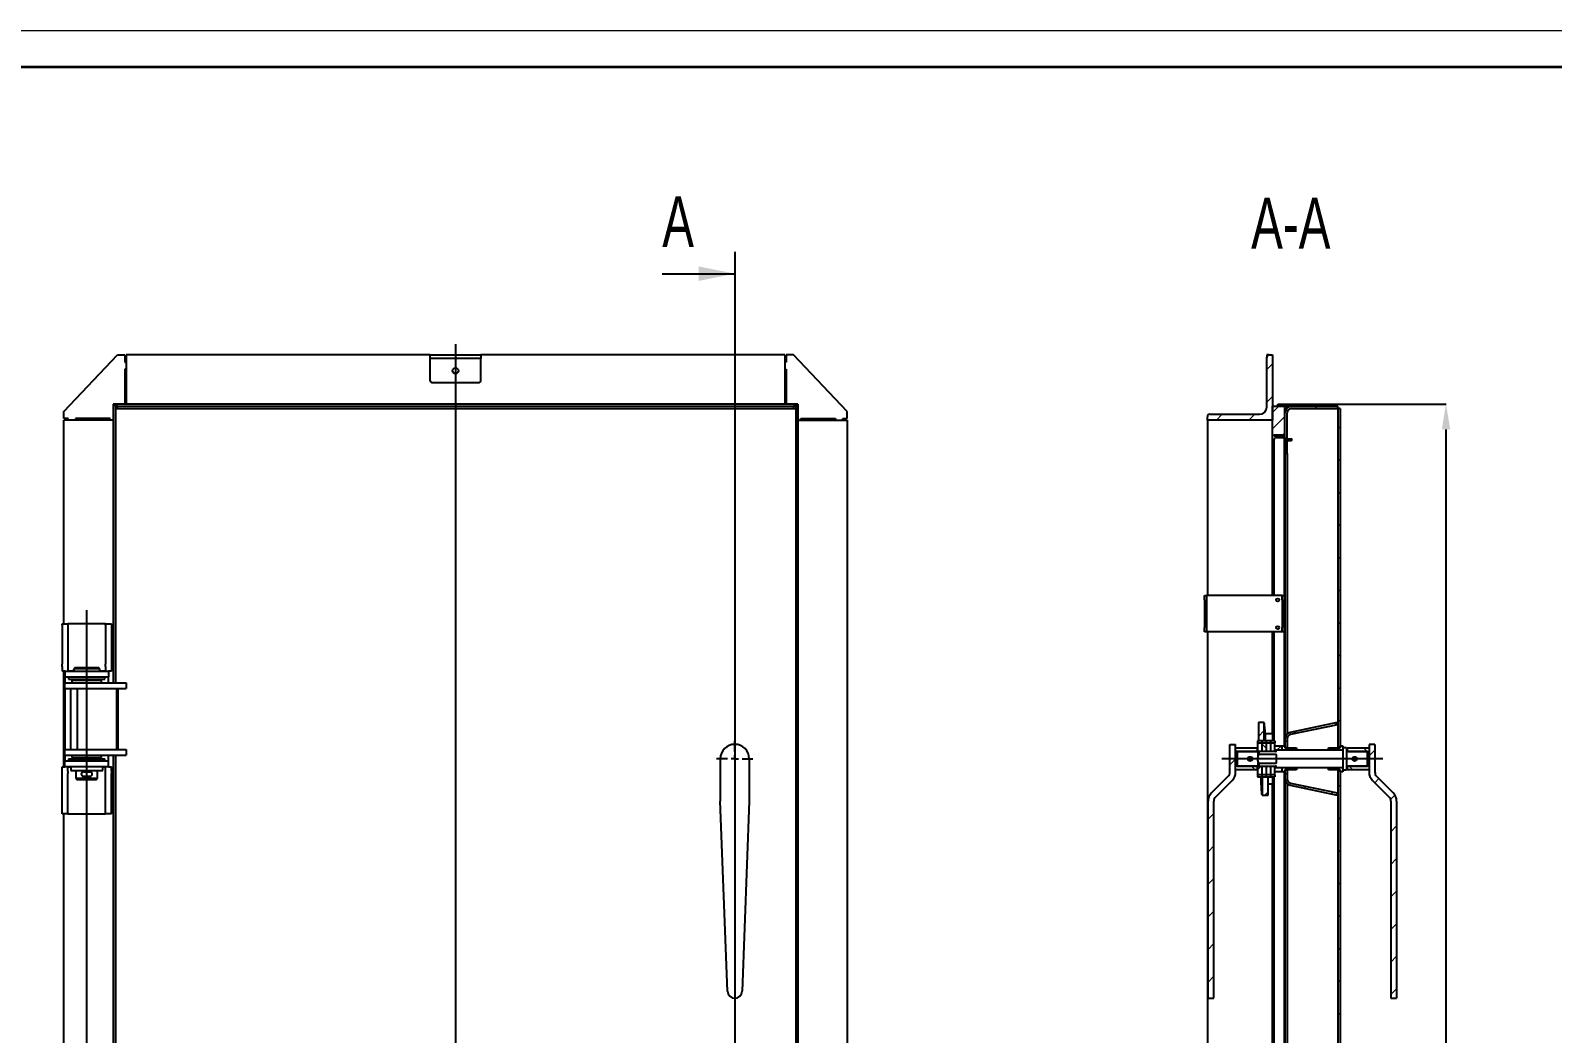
# Model space of a CAD drawing. Header units: millimetres. Extents: x 0 to 594, y 0 to 420.
# Drawn here: x 107.7 to 317.6, y 281.7 to 420 of the extents above; entities that cross this region are included whole.
import ezdxf

# ---------------------------------------------------------------- set-up
doc = ezdxf.new("R2010")
doc.units = ezdxf.units.MM
doc.header["$PDSIZE"] = -1
doc.layers.add('FORMAT', color=7, linetype='Continuous')
doc.layers.add('HIDDEN', color=30, linetype='Continuous')
doc.styles.add('GOST-2.304_Type-B', font='')
doc.styles.add('SLDTEXTSTYLE1', font='TXT', dxfattribs={"width": 0.7})
doc.styles.get('GOST-2.304_Type-B').set_extended_font_data('GOST Common')
doc.dimstyles.new('SLDDIMSTYLE0', dxfattribs={"dimtxt": 3.5, "dimasz": 3.5, "dimexe": 0, "dimexo": 0.0625, "dimgap": 0.875, "dimtad": 2, "dimdec": 1, "dimlfac": 10, "dimrnd": 1e-09, "dimzin": 12, "dimdsep": 46, "dimtxsty": 'SLDTEXTSTYLE1', "dimsah": 1, "dimcen": 0.09, "dimadec": 0, "dimazin": 3, "dimtfac": 1, "dimtdec": 1, "dimtofl": 0, "dimtmove": 0, "dimatfit": 3, "dimfxl": 1, "dimfrac": 2, "dimtolj": 1, "dimtzin": 12, "dimarcsym": 0})

# ---------------------------------------------------------------- blocks, each defined once
blk = doc.blocks.new('SW_CENTERMARKSYMBOL_0')
at = {"layer": 'FORMAT', "color": 0}
for p, q in [((0, 1), (0, 2.5)), ((-1, 0), (-2.5, 0)), ((0, 0), (-0.5, 0)), ((0, 0), (0, 0.5)), ((0, 0), (0, -0.5)), ((0, 0), (0.5, 0)), ((1, 0), (2.5, 0)), ((0, -1), (0, -35.2))]:
    blk.add_line(p, q, dxfattribs=at)
blk = doc.blocks.new('SW_HATCH_0')
at = {"color": 0, "linetype": 'Continuous', "lineweight": 18}
for p, q in [((0, 0), (0.8, 0.8)), ((0, -4.49), (0.8, -3.69)), ((-6.96, -6.96), (-6.16, -6.16)), ((-2.47, -6.96), (-1.67, -6.16)), ((0.8, -5.94), (1.67, -5.06)), ((2.84, -5.74), (2.62, -5.51)), ((6.96, -5.36), (6.66, -5.06)), ((0.8, -8.18), (2.5, -6.48)), ((9.8, -8.16), (10.1, -7.86)), ((1.78, -9.16), (1.68, -9.06)), ((2.16, -9.06), (2.5, -8.73)), ((2.5, -9.88), (2.4, -9.78)), ((2.8, -10.18), (2.5, -9.88)), ((9.8, -12.65), (10.1, -12.35)), ((2.5, -14.37), (2.4, -14.27)), ((2.5, -18.86), (2.4, -18.76)), ((9.8, -17.14), (10.1, -16.84)), ((9.8, -21.63), (10.1, -21.33)), ((2.5, -23.35), (2.4, -23.25)), ((9.8, -26.12), (10.1, -25.82)), ((2.5, -27.84), (2.4, -27.74)), ((9.8, -30.61), (10.1, -30.31)), ((2.5, -32.33), (2.4, -32.23)), ((9.8, -35.1), (10.1, -34.8)), ((2.5, -36.82), (2.4, -36.72)), ((9.8, -39.59), (10.1, -39.29)), ((2.5, -41.31), (2.4, -41.21)), ((9.8, -44.08), (10.1, -43.78)), ((2.5, -45.8), (2.4, -45.7)), ((-1.17, -50.56), (-0.37, -49.76)), ((2.5, -50.29), (2.4, -50.19)), ((3.65, -50.23), (4.04, -49.84)), ((9.32, -49.05), (9.7, -48.67)), ((9.8, -48.57), (10.1, -48.27)), ((-0.1, -52.18), (-0.7, -51.58)), ((1.44, -52.44), (2.02, -51.86)), ((2.5, -51.38), (2.8, -51.08)), ((9.16, -52.46), (8.86, -52.16)), ((13.85, -52.66), (13.35, -52.16)), ((14.1, -53.25), (14.9, -52.45)), ((-5.1, -54.49), (-4.3, -53.69)), ((-4.11, -52.66), (-4.3, -52.47)), ((-1.61, -55.16), (-2.11, -54.66)), ((-1.3, -55.18), (-0.79, -54.67)), ((2.5, -55.87), (2.8, -55.57)), ((2.88, -55.16), (2.58, -54.86)), ((11.86, -55.16), (11.36, -54.66)), ((14.89, -56.95), (15.46, -56.39)), ((-0.29, -58.66), (0.17, -58.2)), ((5.15, -57.71), (5.4, -57.46)), ((8.86, -58.49), (9.12, -58.24)), ((9.8, -57.55), (10.1, -57.25)), ((17.07, -59.27), (17.67, -58.66)), ((2.5, -59.27), (2.4, -59.17)), ((-8.1, -61.98), (-7.3, -61.18)), ((9.8, -62.04), (10.1, -61.74)), ((17.1, -63.72), (17.9, -62.92)), ((2.5, -63.76), (2.4, -63.66)), ((-8.1, -66.47), (-7.3, -65.67)), ((9.8, -66.53), (10.1, -66.23)), ((2.5, -68.25), (2.4, -68.15)), ((17.1, -68.21), (17.9, -67.41)), ((-8.1, -70.96), (-7.3, -70.16)), ((9.8, -71.02), (10.1, -70.72)), ((2.5, -72.74), (2.4, -72.64)), ((17.1, -72.7), (17.9, -71.9)), ((-8.1, -75.45), (-7.3, -74.65)), ((9.8, -75.51), (10.1, -75.21)), ((2.5, -77.23), (2.4, -77.13)), ((17.1, -77.19), (17.9, -76.39)), ((-8.1, -79.94), (-7.3, -79.14)), ((9.8, -80), (10.1, -79.7)), ((2.5, -81.72), (2.4, -81.62)), ((17.1, -81.68), (17.9, -80.88)), ((-8.1, -84.43), (-7.3, -83.63)), ((9.8, -84.49), (10.1, -84.19)), ((17.1, -86.17), (17.9, -85.37)), ((2.5, -86.21), (2.4, -86.11)), ((9.8, -88.98), (10.1, -88.68)), ((2.5, -90.7), (2.4, -90.6)), ((9.8, -93.47), (10.1, -93.17)), ((2.5, -95.19), (2.4, -95.09)), ((9.8, -97.96), (10.1, -97.66)), ((2.5, -99.68), (2.4, -99.58)), ((9.8, -102.45), (10.1, -102.15)), ((2.5, -104.17), (2.4, -104.07)), ((4.39, -103.38), (4.77, -102.99)), ((2.5, -105.26), (2.8, -104.96)), ((9.8, -106.94), (10.1, -106.64)), ((2.5, -108.66), (2.4, -108.56)), ((2.5, -109.75), (2.8, -109.45)), ((5.63, -111.11), (5.88, -110.86)), ((9.8, -111.43), (10.1, -111.13)), ((2.5, -113.15), (2.4, -113.05)), ((9.34, -111.89), (9.6, -111.64)), ((9.8, -115.92), (10.1, -115.62)), ((2.5, -117.64), (2.4, -117.54)), ((9.8, -120.41), (10.1, -120.11)), ((2.5, -122.13), (2.4, -122.03)), ((9.8, -124.9), (10.1, -124.6)), ((2.5, -126.62), (2.4, -126.52)), ((9.8, -129.39), (10.1, -129.09)), ((2.5, -131.11), (2.4, -131.01)), ((9.8, -133.88), (10.1, -133.58)), ((2.5, -135.6), (2.4, -135.5)), ((9.8, -138.37), (10.1, -138.07)), ((2.5, -140.09), (2.4, -139.99)), ((9.8, -142.86), (10.1, -142.56)), ((2.5, -144.58), (2.4, -144.48)), ((2.5, -149.07), (2.4, -148.97)), ((9.8, -147.35), (10.1, -147.05)), ((9.8, -151.84), (10.1, -151.54)), ((2.5, -153.56), (2.4, -153.46)), ((5.12, -156.52), (5.51, -156.14)), ((9.8, -156.33), (10.1, -156.03)), ((-1.3, -158.45), (-0.91, -158.06)), ((-0.58, -157.74), (-0.37, -157.52)), ((3.51, -159.06), (3.21, -158.76)), ((12.69, -159.26), (12.19, -158.76)), ((-5.12, -162.27), (-4.3, -161.45)), ((-2.77, -161.76), (-3.27, -161.26)), ((-0.1, -161.74), (0.37, -161.27)), ((10.5, -161.56), (10.4, -161.46)), ((14.1, -161.01), (14.9, -160.21)), ((-0.82, -162.46), (-0.7, -162.34)), ((2.63, -163.5), (2.85, -163.28)), ((15.47, -164.13), (16.04, -163.57)), ((6.11, -164.52), (6.36, -164.26)), ((9.8, -165.31), (10.1, -165.01)), ((2.5, -167.03), (2.4, -166.93)), ((17.1, -167), (17.9, -166.2)), ((-8.1, -169.74), (-7.3, -168.94)), ((9.8, -169.81), (10.1, -169.51)), ((2.5, -171.52), (2.4, -171.42)), ((17.1, -171.49), (17.9, -170.69)), ((-8.1, -174.23), (-7.3, -173.43)), ((9.8, -174.3), (10.1, -174)), ((2.5, -176.01), (2.4, -175.91)), ((17.1, -175.98), (17.9, -175.18)), ((-8.1, -178.72), (-7.3, -177.92)), ((9.8, -178.79), (10.1, -178.49)), ((17.1, -180.47), (17.9, -179.67)), ((-8.1, -183.21), (-7.3, -182.41)), ((9.8, -183.28), (10.1, -182.98)), ((17.1, -184.96), (17.9, -184.16)), ((2.5, -185), (2.4, -184.9)), ((-8.1, -187.71), (-7.3, -186.91)), ((9.8, -187.77), (10.1, -187.47)), ((17.1, -189.45), (17.9, -188.65)), ((2.5, -189.49), (2.4, -189.39)), ((-8.1, -192.2), (-7.3, -191.4)), ((9.8, -192.26), (10.1, -191.96)), ((2.5, -193.98), (2.4, -193.88)), ((17.77, -193.26), (17.9, -193.14)), ((9.8, -196.75), (10.1, -196.45)), ((2.5, -198.47), (2.4, -198.37)), ((9.8, -201.24), (10.1, -200.94)), ((2.5, -202.96), (2.4, -202.86)), ((2.8, -203.26), (2.5, -202.96)), ((9.8, -205.73), (10.1, -205.43)), ((-5.71, -207.76), (-4.91, -206.96)), ((-1.22, -207.76), (-0.42, -206.96)), ((3.92, -208.86), (3.62, -208.56)), ((8.41, -208.86), (8.11, -208.56)), ((0, -211.04), (0.8, -210.24)), ((0, -215.53), (0.8, -214.73))]:
    blk.add_line(p, q, dxfattribs=at)
blk = doc.blocks.new('_D_5')
at = {"layer": 'Defpoints', "color": 0, "transparency": 16777216}
for p in [(280.47, 368.49), (302.88, 368.49), (281.68, 164.09)]:
    blk.add_point(p, dxfattribs=at)
at = {"layer": 'FORMAT', "color": 0, "lineweight": -2, "transparency": 16777216}
for p, q in [((280.53, 368.49), (302.88, 368.49)), ((302.88, 167.59), (302.88, 364.99)), ((281.74, 164.09), (302.88, 164.09))]:
    blk.add_line(p, q, dxfattribs=at)
at = {"layer": 'FORMAT', "color": 0, "transparency": 16777216}
for points in [[(302.3, 364.99), (303.47, 364.99), (302.88, 368.49)], [(302.3, 167.59), (303.47, 167.59), (302.88, 164.09)]]:
    blk.add_solid(points, dxfattribs=at)
at = {"layer": 'FORMAT', "color": 0, "transparency": 16777216, "insert": (303.76, 266.29), "char_height": 6, "attachment_point": 2, "rotation": 90, "style": 'GOST-2.304_Type-B'}
blk.add_mtext('\\A1;2044*', dxfattribs=at)

msp = doc.modelspace()

# ---------------------------------------------------------------- linework, layer by layer
at = {"color": 7, "linetype": 'Continuous', "lineweight": 35}
msp.add_line((20, 415), (589, 415), dxfattribs=at)
at = {"layer": 'FORMAT'}
for p, q in [((204.817, 389.469), (204.817, 134.768)), ((194.817, 386.469), (204.817, 386.469)), ((166.317, 376.742), (166.317, 155.991)), ((112.317, 367.488), (119.717, 375.288)), ((119.717, 375.288), (120.717, 375.288)), ((120.717, 375.288), (120.717, 374.288)), ((120.717, 374.288), (120.917, 374.288)), ((120.917, 375.288), (120.917, 368.488)), ((162.817, 375.288), (120.917, 375.288)), ((120.917, 374.288), (120.917, 373.288)), ((162.817, 374.788), (162.817, 375.288)), ((162.817, 375.288), (166.317, 375.288)), ((166.317, 374.788), (162.817, 374.788)), ((162.817, 374.288), (162.817, 374.788)), ((162.817, 371.688), (162.817, 374.288)), ((166.317, 375.288), (169.817, 375.288)), ((169.817, 374.788), (166.317, 374.788)), ((169.817, 375.288), (169.817, 374.788)), ((211.717, 375.288), (169.817, 375.288)), ((169.817, 374.288), (169.817, 374.788)), ((169.817, 371.688), (169.817, 374.288)), ((211.717, 375.288), (211.717, 368.488)), ((211.717, 374.288), (211.717, 373.288)), ((211.917, 374.288), (211.717, 374.288)), ((212.917, 375.288), (211.917, 375.288)), ((211.917, 375.288), (211.917, 374.288)), ((220.317, 367.488), (212.917, 375.288)), ((278.505, 375.288), (278.175, 375.288)), ((278.175, 375.288), (278.175, 374.958)), ((278.175, 368.088), (278.175, 374.958)), ((278.505, 375.288), (278.975, 375.288)), ((278.975, 375.288), (278.975, 366.288)), ((120.917, 373.288), (120.717, 373.288)), ((120.717, 373.288), (120.717, 368.488)), ((163.017, 371.488), (169.617, 371.488)), ((211.717, 373.288), (211.917, 373.288)), ((211.917, 373.288), (211.917, 368.488)), ((112.317, 366.488), (112.317, 367.488)), ((119.417, 368.488), (119.117, 368.488)), ((119.117, 368.488), (119.117, 330.088)), ((119.417, 368.188), (119.417, 368.488)), ((213.217, 368.488), (119.417, 368.488)), ((119.417, 368.488), (119.417, 367.888)), ((119.717, 368.188), (119.417, 368.188)), ((119.417, 367.888), (119.417, 330.088)), ((119.417, 367.888), (120.317, 367.888)), ((119.717, 367.888), (119.717, 368.188)), ((119.717, 368.188), (120.317, 368.188)), ((120.317, 368.188), (212.317, 368.188)), ((120.317, 367.888), (212.317, 367.888)), ((212.317, 368.188), (212.917, 368.188)), ((212.317, 367.888), (213.217, 367.888)), ((213.217, 368.188), (212.917, 368.188)), ((212.917, 368.188), (212.917, 367.888)), ((213.217, 368.188), (213.217, 368.488)), ((213.217, 368.488), (213.217, 367.888)), ((213.517, 368.488), (213.217, 368.488)), ((213.217, 367.888), (213.217, 164.688)), ((213.517, 368.488), (213.517, 164.088)), ((220.317, 366.488), (220.317, 367.488)), ((278.975, 364.188), (278.975, 368.188)), ((278.975, 368.188), (280.675, 368.188)), ((279.675, 368.488), (281.675, 368.488)), ((279.675, 368.188), (279.675, 368.488)), ((279.675, 368.188), (281.675, 368.188)), ((280.675, 364.188), (280.675, 368.188)), ((280.675, 361.688), (280.675, 367.288)), ((280.975, 361.688), (280.975, 367.288)), ((281.575, 368.188), (287.975, 368.188)), ((281.575, 367.888), (287.975, 367.888)), ((281.675, 368.488), (281.675, 368.188)), ((287.975, 367.888), (287.975, 368.188)), ((288.275, 367.888), (287.975, 367.888)), ((287.975, 367.888), (287.975, 321.113)), ((288.275, 367.888), (288.275, 321.113)), ((112.917, 366.488), (112.317, 366.488)), ((112.317, 338.188), (112.317, 366.288)), ((119.117, 366.288), (112.317, 366.288)), ((112.917, 366.288), (112.917, 366.488)), ((113.917, 366.288), (112.917, 366.288)), ((118.717, 366.488), (113.917, 366.488)), ((113.917, 366.488), (113.917, 366.288)), ((118.717, 366.288), (118.717, 366.488)), ((119.117, 366.288), (118.717, 366.288)), ((213.517, 366.288), (213.917, 366.288)), ((213.517, 366.288), (220.317, 366.288)), ((213.917, 366.488), (218.717, 366.488)), ((213.917, 366.288), (213.917, 366.488)), ((218.717, 366.488), (218.717, 366.288)), ((218.717, 366.288), (219.717, 366.288)), ((219.717, 366.488), (220.317, 366.488)), ((219.717, 366.288), (219.717, 366.488)), ((220.317, 366.288), (220.317, 166.288)), ((269.975, 366.288), (269.975, 366.758)), ((278.975, 366.288), (269.975, 366.288)), ((269.975, 366.288), (269.975, 342.088)), ((270.305, 367.088), (277.175, 367.088)), ((278.975, 364.188), (280.675, 364.188)), ((278.975, 342.088), (278.975, 364.188)), ((279.175, 364.188), (279.175, 364.088)), ((280.375, 364.188), (279.175, 364.188)), ((280.375, 364.088), (279.175, 364.088)), ((279.175, 342.088), (279.175, 363.588)), ((279.475, 363.888), (280.375, 363.888)), ((280.375, 363.888), (280.575, 363.888)), ((280.575, 363.888), (280.575, 322.088)), ((280.675, 363.888), (280.675, 322.088)), ((280.975, 363.688), (281.575, 363.688)), ((280.975, 363.488), (281.575, 363.488)), ((280.675, 361.688), (280.975, 361.688)), ((280.975, 361.688), (280.975, 323.027)), ((269.575, 341.488), (269.575, 342.088)), ((269.575, 342.088), (269.875, 342.088)), ((269.875, 342.088), (269.875, 341.488)), ((270.175, 342.088), (269.875, 342.088)), ((279.975, 342.088), (270.175, 342.088)), ((280.275, 342.088), (279.975, 342.088)), ((280.275, 341.488), (280.275, 342.088)), ((280.275, 342.088), (280.575, 342.088)), ((115.467, 193.43), (115.467, 340.094)), ((269.575, 341.488), (269.575, 337.688)), ((269.875, 341.488), (269.875, 337.688)), ((280.275, 341.488), (280.275, 337.688)), ((112.067, 338.188), (112.867, 338.188)), ((112.067, 338.018), (112.067, 338.188)), ((112.067, 338.018), (112.067, 332.63)), ((112.867, 338.188), (112.867, 338.018)), ((118.067, 338.188), (112.867, 338.188)), ((112.867, 338.018), (112.867, 332.63)), ((118.067, 338.188), (118.867, 338.188)), ((118.067, 338.018), (118.067, 338.188)), ((118.067, 338.018), (118.067, 332.63)), ((118.867, 338.188), (118.867, 338.018)), ((118.867, 338.018), (118.867, 332.63)), ((269.575, 337.088), (269.575, 337.688)), ((269.875, 337.088), (269.575, 337.088)), ((269.875, 337.688), (269.875, 337.088)), ((270.175, 337.088), (269.875, 337.088)), ((269.975, 337.088), (269.975, 235.488)), ((279.975, 337.088), (270.175, 337.088)), ((278.975, 323.083), (278.975, 337.088)), ((279.175, 322.07), (279.175, 337.088)), ((280.275, 337.088), (279.975, 337.088)), ((280.275, 337.088), (280.275, 337.688)), ((280.575, 337.088), (280.275, 337.088)), ((112.067, 332.3), (112.067, 332.63)), ((112.067, 332.3), (112.067, 331.688)), ((112.467, 331.688), (112.067, 331.688)), ((112.317, 318.488), (112.317, 331.688)), ((112.467, 331.688), (112.467, 330.888)), ((112.467, 331.688), (112.689, 331.688)), ((112.689, 331.688), (118.245, 331.688)), ((112.867, 332.63), (112.867, 332.3)), ((112.867, 332.3), (112.867, 331.688)), ((112.867, 331.713), (113.467, 331.713)), ((113.867, 332.188), (113.667, 331.988)), ((113.667, 331.988), (113.667, 331.688)), ((117.267, 331.988), (113.667, 331.988)), ((113.867, 332.188), (117.067, 332.188)), ((117.267, 331.988), (117.067, 332.188)), ((117.267, 331.688), (117.267, 331.988)), ((117.467, 331.713), (118.067, 331.713)), ((118.067, 332.3), (118.067, 332.63)), ((118.067, 332.3), (118.067, 331.688)), ((118.245, 331.688), (118.467, 331.688)), ((118.867, 331.688), (118.467, 331.688)), ((118.467, 331.688), (118.467, 330.888)), ((118.867, 332.63), (118.867, 332.3)), ((118.867, 332.3), (118.867, 331.688)), ((112.417, 330.088), (112.417, 329.288)), ((112.417, 330.088), (114.035, 330.088)), ((112.467, 330.888), (112.689, 330.888)), ((112.467, 330.863), (112.467, 330.088)), ((112.967, 330.863), (112.467, 330.863)), ((112.689, 330.888), (118.245, 330.888)), ((112.967, 330.888), (112.967, 330.588)), ((112.967, 330.588), (117.967, 330.588)), ((113.517, 330.488), (113.417, 330.388)), ((113.417, 330.388), (113.417, 330.088)), ((117.517, 330.388), (113.417, 330.388)), ((113.517, 330.488), (117.417, 330.488)), ((113.967, 330.588), (113.967, 330.488)), ((114.035, 330.088), (119.244, 330.088)), ((116.967, 330.488), (116.967, 330.588)), ((117.517, 330.388), (117.417, 330.488)), ((117.517, 330.088), (117.517, 330.388)), ((117.967, 330.588), (117.967, 330.888)), ((118.467, 330.863), (117.967, 330.863)), ((118.245, 330.888), (118.467, 330.888)), ((118.467, 330.088), (118.467, 330.863)), ((119.244, 330.088), (119.995, 330.088)), ((119.995, 330.088), (120.417, 330.088)), ((120.417, 330.088), (120.917, 330.088)), ((120.917, 330.088), (120.917, 329.288)), ((112.417, 329.288), (114.035, 329.288)), ((112.467, 329.288), (112.467, 320.888)), ((113.217, 329.288), (113.217, 320.888)), ((114.035, 329.288), (119.244, 329.288)), ((114.138, 329.288), (114.138, 320.888)), ((119.244, 329.288), (119.995, 329.288)), ((119.612, 320.888), (119.612, 329.288)), ((119.8, 320.888), (119.8, 329.288)), ((119.995, 329.288), (120.417, 329.288)), ((120.417, 329.288), (120.917, 329.288)), ((277.009, 324.588), (277.009, 322.113)), ((277.809, 324.588), (277.009, 324.588)), ((277.809, 322.113), (277.809, 324.588)), ((287.875, 324.588), (281.392, 323.237)), ((287.936, 324.294), (281.453, 322.944)), ((287.936, 324.294), (287.875, 324.588)), ((273.075, 317.751), (273.075, 321.588)), ((273.075, 321.588), (273.875, 321.588)), ((273.875, 317.751), (273.875, 321.588)), ((277.475, 322.07), (276.875, 322.07)), ((276.875, 322.07), (276.875, 321.788)), ((276.875, 321.788), (277.475, 321.788)), ((276.875, 321.788), (276.875, 320.598)), ((277.038, 322.07), (277.009, 322.113)), ((277.009, 322.113), (277.809, 322.113)), ((278.075, 322.07), (277.475, 322.07)), ((277.475, 322.07), (277.475, 321.788)), ((277.475, 321.788), (278.075, 321.788)), ((277.475, 321.788), (277.475, 320.598)), ((277.838, 322.07), (277.809, 322.113)), ((277.975, 322.088), (277.975, 323.088)), ((277.975, 323.088), (278.975, 323.088)), ((277.975, 322.088), (277.975, 322.07)), ((278.675, 322.07), (278.075, 322.07)), ((278.075, 322.07), (278.075, 321.788)), ((278.075, 321.788), (278.675, 321.788)), ((278.075, 321.788), (278.075, 320.598)), ((279.275, 322.07), (278.675, 322.07)), ((278.675, 322.07), (278.675, 321.788)), ((278.675, 321.788), (278.675, 320.598)), ((278.675, 321.788), (279.275, 321.788)), ((278.975, 323.083), (278.975, 322.088)), ((278.975, 322.088), (278.975, 322.07)), ((279.275, 322.07), (279.275, 321.788)), ((279.275, 320.598), (279.275, 321.788)), ((279.275, 321.388), (280.275, 321.388)), ((279.275, 320.813), (279.275, 321.388)), ((280.275, 320.813), (280.275, 321.388)), ((280.275, 321.388), (280.675, 321.388)), ((280.275, 320.888), (280.275, 321.388)), ((280.675, 322.088), (280.575, 322.088)), ((280.575, 322.088), (280.575, 321.388)), ((280.675, 322.356), (280.675, 321.113)), ((280.675, 321.388), (280.675, 321.138)), ((280.975, 321.113), (280.675, 321.113)), ((280.975, 322.356), (280.975, 321.113)), ((280.975, 321.088), (280.975, 321.113)), ((288.275, 321.113), (287.975, 321.113)), ((287.975, 321.088), (287.975, 321.113)), ((288.275, 321.138), (288.275, 321.388)), ((288.275, 321.388), (288.675, 321.388)), ((288.675, 321.388), (288.675, 321.088)), ((292.275, 321.588), (292.275, 317.751)), ((293.075, 321.588), (292.275, 321.588)), ((293.075, 321.588), (293.075, 317.751)), ((112.417, 320.888), (112.417, 320.088)), ((112.417, 320.888), (114.035, 320.888)), ((112.417, 320.088), (114.035, 320.088)), ((112.467, 320.088), (112.467, 319.313)), ((112.467, 319.313), (112.967, 319.313)), ((112.467, 318.488), (112.467, 319.288)), ((112.689, 319.288), (112.467, 319.288)), ((118.245, 319.288), (112.689, 319.288)), ((112.967, 319.588), (112.967, 319.288)), ((112.967, 319.588), (117.967, 319.588)), ((113.417, 320.088), (113.417, 319.788)), ((113.417, 319.788), (113.517, 319.688)), ((113.417, 319.788), (117.517, 319.788)), ((117.417, 319.688), (113.517, 319.688)), ((113.967, 319.688), (113.967, 319.588)), ((114.035, 320.888), (119.244, 320.888)), ((114.035, 320.088), (119.244, 320.088)), ((116.967, 319.588), (116.967, 319.688)), ((117.417, 319.688), (117.517, 319.788)), ((117.517, 319.788), (117.517, 320.088)), ((117.967, 319.288), (117.967, 319.588)), ((117.967, 319.313), (118.467, 319.313)), ((118.467, 319.288), (118.245, 319.288)), ((118.467, 319.313), (118.467, 320.088)), ((118.467, 318.488), (118.467, 319.288)), ((119.117, 320.088), (119.117, 212.488)), ((119.244, 320.888), (119.995, 320.888)), ((119.244, 320.088), (119.995, 320.088)), ((119.417, 320.088), (119.417, 212.488)), ((119.995, 320.888), (120.417, 320.888)), ((119.995, 320.088), (120.417, 320.088)), ((120.417, 320.888), (120.917, 320.888)), ((120.417, 320.088), (120.917, 320.088)), ((120.917, 320.888), (120.917, 320.088)), ((202.817, 319.588), (202.817, 317.751)), ((206.817, 319.588), (206.817, 317.751)), ((294.175, 319.588), (271.975, 319.588)), ((273.875, 321.088), (276.875, 321.088)), ((273.875, 320.588), (273.875, 321.088)), ((273.875, 320.588), (276.775, 320.588)), ((274.075, 320.588), (273.975, 320.488)), ((273.975, 318.688), (273.975, 320.488)), ((276.925, 320.588), (274.075, 320.588)), ((274.075, 320.588), (274.075, 318.588)), ((275.682, 319.64), (275.586, 319.666)), ((275.586, 319.51), (275.682, 319.536)), ((276.775, 320.588), (276.875, 320.688)), ((276.875, 320.688), (276.875, 321.088)), ((276.875, 320.598), (276.875, 320.588)), ((277.475, 320.598), (276.875, 320.598)), ((276.975, 320.588), (276.925, 320.588)), ((276.975, 320.046), (276.975, 320.588)), ((276.975, 320.588), (277.075, 320.588)), ((276.975, 319.908), (276.975, 320.046)), ((276.975, 319.13), (276.975, 319.268)), ((276.975, 319.13), (277.075, 318.925)), ((276.975, 318.588), (276.975, 319.13)), ((277.075, 320.588), (277.075, 320.251)), ((279.375, 320.588), (277.075, 320.588)), ((277.075, 320.251), (279.375, 320.251)), ((278.075, 320.598), (277.475, 320.598)), ((277.475, 320.588), (277.475, 320.598)), ((278.675, 320.598), (278.075, 320.598)), ((278.075, 320.588), (278.075, 320.598)), ((279.275, 320.598), (278.675, 320.598)), ((278.675, 320.588), (278.675, 320.598)), ((279.275, 320.813), (280.275, 320.813)), ((288.625, 320.788), (279.475, 320.788)), ((279.475, 320.788), (279.475, 320.688)), ((279.475, 320.068), (279.475, 319.109)), ((280.275, 320.888), (280.375, 320.788)), ((280.275, 320.788), (280.275, 320.813)), ((282.175, 320.788), (280.375, 320.788)), ((280.725, 321.088), (282.275, 321.088)), ((282.175, 320.788), (282.275, 320.888)), ((282.275, 321.088), (282.275, 320.888)), ((282.275, 320.888), (282.275, 320.788)), ((286.675, 320.888), (286.675, 321.088)), ((286.675, 321.088), (288.225, 321.088)), ((286.675, 320.888), (286.775, 320.788)), ((286.675, 320.788), (286.675, 320.888)), ((288.575, 320.788), (286.775, 320.788)), ((288.575, 320.788), (288.675, 320.888)), ((289.175, 321.088), (288.675, 321.088)), ((288.675, 321.088), (288.675, 318.088)), ((289.175, 321.088), (289.175, 318.088)), ((292.075, 320.588), (289.225, 320.588)), ((289.275, 321.088), (292.275, 321.088)), ((289.275, 321.088), (289.275, 320.688)), ((289.275, 320.688), (289.375, 320.588)), ((289.275, 320.588), (289.275, 320.688)), ((289.375, 320.588), (292.275, 320.588)), ((290.565, 319.666), (290.468, 319.64)), ((290.468, 319.536), (290.565, 319.51)), ((292.175, 320.488), (292.075, 320.588)), ((292.075, 318.588), (292.075, 320.588)), ((292.175, 320.488), (292.175, 318.688)), ((292.275, 321.088), (292.275, 320.588)), ((112.067, 318.488), (112.467, 318.488)), ((112.067, 317.876), (112.067, 318.488)), ((112.067, 317.547), (112.067, 317.876)), ((112.067, 312.158), (112.067, 317.547)), ((112.689, 318.488), (112.467, 318.488)), ((118.245, 318.488), (112.689, 318.488)), ((112.867, 317.876), (112.867, 318.488)), ((113.267, 318.463), (112.867, 318.463)), ((112.867, 317.876), (112.867, 317.547)), ((112.867, 312.158), (112.867, 317.547)), ((113.267, 318.488), (113.267, 317.988)), ((113.267, 317.988), (115.467, 317.988)), ((113.967, 317.988), (113.967, 316.888)), ((115.017, 317.788), (115.917, 317.788)), ((115.017, 317.188), (115.917, 317.188)), ((115.467, 317.988), (117.667, 317.988)), ((116.967, 316.888), (116.967, 317.988)), ((117.667, 317.988), (117.667, 318.488)), ((118.067, 318.463), (117.667, 318.463)), ((118.067, 317.876), (118.067, 318.488)), ((118.067, 317.547), (118.067, 317.876)), ((118.067, 312.158), (118.067, 317.547)), ((118.467, 318.488), (118.245, 318.488)), ((118.467, 318.488), (118.867, 318.488)), ((118.867, 317.876), (118.867, 318.488)), ((118.867, 317.876), (118.867, 317.547)), ((118.867, 312.158), (118.867, 317.547)), ((202.817, 317.751), (202.817, 317.185)), ((202.817, 317.185), (202.817, 314.888)), ((206.817, 317.751), (206.817, 317.185)), ((206.817, 317.185), (206.817, 314.888)), ((270.544, 314.888), (272.841, 317.185)), ((276.775, 318.588), (273.875, 318.588)), ((273.875, 318.088), (273.875, 318.588)), ((276.875, 318.088), (273.875, 318.088)), ((273.975, 318.688), (274.075, 318.588)), ((274.075, 318.588), (276.925, 318.588)), ((276.875, 318.488), (276.775, 318.588)), ((276.875, 318.588), (276.875, 318.578)), ((276.875, 318.578), (276.875, 317.388)), ((276.875, 318.578), (277.475, 318.578)), ((276.875, 318.088), (276.875, 318.488)), ((276.875, 317.388), (276.875, 317.106)), ((277.475, 317.388), (276.875, 317.388)), ((276.875, 317.106), (277.475, 317.106)), ((276.925, 318.588), (276.938, 318.588)), ((277.075, 318.588), (276.975, 318.588)), ((277.075, 318.925), (277.075, 318.588)), ((279.375, 318.925), (277.075, 318.925)), ((277.075, 318.588), (279.375, 318.588)), ((277.475, 318.578), (277.475, 318.588)), ((277.475, 318.578), (277.475, 317.388)), ((277.475, 318.578), (278.075, 318.578)), ((277.475, 317.388), (277.475, 317.106)), ((278.075, 317.388), (277.475, 317.388)), ((277.475, 317.106), (278.075, 317.106)), ((277.542, 317.063), (277.512, 317.106)), ((277.542, 317.063), (277.542, 314.588)), ((278.342, 317.063), (277.542, 317.063)), ((278.075, 318.578), (278.075, 318.588)), ((278.075, 318.578), (278.675, 318.578)), ((278.075, 318.578), (278.075, 317.388)), ((278.675, 317.388), (278.075, 317.388)), ((278.075, 317.388), (278.075, 317.106)), ((278.075, 317.106), (278.675, 317.106)), ((278.342, 317.063), (278.312, 317.106)), ((278.342, 314.588), (278.342, 317.063)), ((278.675, 318.578), (278.675, 318.588)), ((278.675, 318.578), (278.675, 317.388)), ((278.675, 318.578), (279.275, 318.578)), ((279.275, 317.388), (278.675, 317.388)), ((278.675, 317.388), (278.675, 317.106)), ((278.675, 317.106), (279.275, 317.106)), ((278.975, 317.106), (278.975, 317.088)), ((278.975, 317.088), (278.975, 316.093)), ((279.175, 235.488), (279.175, 317.106)), ((279.275, 317.388), (279.275, 318.578)), ((280.275, 318.363), (279.275, 318.363)), ((279.275, 317.788), (279.275, 318.363)), ((280.275, 317.788), (279.275, 317.788)), ((279.275, 317.388), (279.275, 317.106)), ((279.475, 318.488), (279.475, 318.388)), ((279.475, 318.388), (288.625, 318.388)), ((280.275, 318.363), (280.275, 318.388)), ((280.375, 318.388), (280.275, 318.288)), ((280.275, 317.788), (280.275, 318.363)), ((280.275, 317.788), (280.275, 318.288)), ((280.675, 317.788), (280.275, 317.788)), ((280.375, 318.388), (282.175, 318.388)), ((280.575, 317.788), (280.575, 317.088)), ((280.575, 317.088), (280.575, 215.488)), ((280.575, 317.088), (280.675, 317.088)), ((280.675, 318.063), (280.975, 318.063)), ((280.675, 318.063), (280.675, 316.82)), ((280.675, 318.038), (280.675, 317.788)), ((280.675, 317.088), (280.675, 215.488)), ((282.275, 318.088), (280.725, 318.088)), ((280.975, 318.063), (280.975, 318.088)), ((280.975, 318.063), (280.975, 316.82)), ((282.275, 318.288), (282.175, 318.388)), ((282.275, 318.388), (282.275, 318.288)), ((282.275, 318.288), (282.275, 318.088)), ((286.775, 318.388), (286.675, 318.288)), ((286.675, 318.288), (286.675, 318.388)), ((286.675, 318.088), (286.675, 318.288)), ((288.225, 318.088), (286.675, 318.088)), ((286.775, 318.388), (288.575, 318.388)), ((287.975, 318.063), (287.975, 318.088)), ((287.975, 318.063), (288.275, 318.063)), ((287.975, 318.063), (287.975, 214.513)), ((288.275, 318.063), (288.275, 214.513)), ((288.275, 317.788), (288.275, 318.038)), ((288.675, 317.788), (288.275, 317.788)), ((288.675, 318.288), (288.575, 318.388)), ((288.675, 318.088), (289.175, 318.088)), ((288.675, 318.088), (288.675, 317.788)), ((289.225, 318.588), (292.075, 318.588)), ((289.375, 318.588), (289.275, 318.488)), ((289.275, 318.488), (289.275, 318.588)), ((289.275, 318.488), (289.275, 318.088)), ((292.275, 318.088), (289.275, 318.088)), ((292.275, 318.588), (289.375, 318.588)), ((292.075, 318.588), (292.175, 318.688)), ((292.275, 318.588), (292.275, 318.088)), ((293.31, 317.185), (295.607, 314.888)), ((113.967, 316.888), (114.167, 316.688)), ((116.967, 316.888), (113.967, 316.888)), ((116.767, 316.688), (114.167, 316.688)), ((116.767, 316.688), (116.967, 316.888)), ((202.817, 314.888), (202.817, 313.757)), ((206.817, 314.888), (206.817, 313.757)), ((271.11, 314.322), (273.407, 316.619)), ((278.975, 316.088), (278.342, 316.088)), ((278.975, 235.488), (278.975, 316.093)), ((280.975, 316.149), (280.975, 269.727)), ((281.392, 315.939), (287.875, 314.588)), ((281.453, 316.233), (287.936, 314.882)), ((287.875, 314.588), (287.936, 314.882)), ((292.744, 316.619), (295.041, 314.322)), ((203.818, 287.55), (202.817, 313.757)), ((206.817, 313.757), (205.816, 287.55)), ((270.075, 286.588), (270.075, 313.757)), ((270.875, 286.588), (270.875, 313.757)), ((277.542, 314.588), (278.342, 314.588)), ((295.275, 313.757), (295.275, 286.588)), ((296.075, 313.757), (296.075, 286.588)), ((112.067, 311.988), (112.067, 312.158)), ((112.867, 311.988), (112.067, 311.988)), ((112.317, 220.588), (112.317, 311.988)), ((112.867, 312.158), (112.867, 311.988)), ((112.867, 311.988), (118.067, 311.988)), ((118.067, 311.988), (118.067, 312.158)), ((118.867, 311.988), (118.067, 311.988)), ((118.867, 312.158), (118.867, 311.988)), ((270.075, 286.588), (270.875, 286.588)), ((295.275, 286.588), (296.075, 286.588))]:
    msp.add_line(p, q, dxfattribs=at)
at = {"layer": 'FORMAT', "flags": 128}
for points in [[(277.975, 322.366), (277.95, 322.947), (277.925, 323.452), (277.9, 323.877), (277.875, 324.208), (277.853, 324.417), (277.831, 324.545), (277.809, 324.588)], [(277.075, 320.251), (277.074, 320.249), (276.975, 320.046)], [(279.375, 320.251), (279.392, 320.249), (279.409, 320.243), (279.431, 320.225), (279.455, 320.188), (279.474, 320.109), (279.475, 320.068)], [(279.475, 319.109), (279.463, 319.012), (279.437, 318.958), (279.419, 318.94), (279.397, 318.928), (279.378, 318.925), (279.375, 318.925)], [(277.542, 314.588), (277.52, 314.631), (277.497, 314.759), (277.475, 314.969), (277.45, 315.299), (277.425, 315.724), (277.4, 316.23), (277.375, 316.81), (277.364, 317.106)]]:
    msp.add_lwpolyline(points, dxfattribs=at)
at = {"layer": 'FORMAT'}
for centre, radius in [((166.317, 373.088), 0.4), ((279.675, 341.488), 0.21), ((279.675, 337.688), 0.21), ((275.875, 319.588), 0.3), ((290.275, 319.588), 0.3)]:
    msp.add_circle(centre, radius, dxfattribs=at)
for centre, radius, start, end in [((278.505, 374.958), 0.33, 90, 180), ((163.017, 371.688), 0.2, 180, 270), ((169.617, 371.688), 0.2, 270, 0), ((277.175, 368.088), 1, 270, 0), ((281.575, 367.288), 0.9, 90, 180), ((281.575, 367.288), 0.6, 90, 180), ((270.305, 366.758), 0.33, 90, 180), ((279.475, 363.588), 0.3, 90, 180), ((280.375, 363.888), 0.3, 0, 90), ((280.375, 363.888), 0.2, 0, 90), ((281.575, 363.588), 0.1, 270, 90), ((113.467, 331.663), 0.05, 30, 90), ((117.467, 331.663), 0.05, 90, 150), ((281.575, 322.356), 0.9, 101.76829, 180), ((204.817, 319.588), 2, 90, 180), ((204.817, 319.588), 2, 0, 90), ((280.725, 321.138), 0.05, 180, 270), ((281.575, 322.356), 0.6, 101.76829, 180), ((288.225, 321.138), 0.05, 270, 0), ((275.875, 319.588), 0.2, 195, 165), ((275.159, 320.028), 1.821, 346.01829, 356.22892), ((274.953, 319.116), 2.028, 4.29485, 13.45794), ((279.375, 320.688), 0.1, 270, 360), ((288.625, 320.838), 0.05, 270, 0), ((289.225, 320.638), 0.05, 180, 270), ((290.275, 319.588), 0.2, 15, 345), ((115.017, 317.488), 0.3, 90, 270), ((115.447, 317.42), 0.333, 226.07236, 273.4391), ((115.468, 317.525), 0.367, 45.74536, 133.02507), ((115.488, 317.422), 0.335, 266.46026, 315.62999), ((115.917, 317.488), 0.3, 270, 90), ((272.275, 317.751), 0.8, 315, 0), ((272.275, 317.751), 1.6, 315, 0), ((279.375, 318.488), 0.1, 360, 90), ((280.725, 318.038), 0.05, 90, 180), ((288.225, 318.038), 0.05, 0, 90), ((288.625, 318.338), 0.05, 0, 90), ((289.225, 318.538), 0.05, 90, 180), ((293.875, 317.751), 1.6, 180, 225), ((293.875, 317.751), 0.8, 180, 225), ((271.675, 313.757), 1.6, 135, 180), ((281.575, 316.82), 0.9, 180, 258.23171), ((281.575, 316.82), 0.6, 180, 258.23171), ((294.475, 313.757), 1.6, 0, 45), ((271.675, 313.757), 0.8, 135, 180), ((294.475, 313.757), 0.8, 0, 45), ((204.817, 287.588), 1, 182.18683, 357.81317)]:
    msp.add_arc(centre, radius, start, end, dxfattribs=at)
msp.add_solid([(204.817, 386.469), (199.817, 387.469), (199.817, 385.469)], dxfattribs=at)
at = {"layer": 'HIDDEN', "color": 1, "lineweight": 18}
msp.add_line((0, 420), (594, 420), dxfattribs=at)

# ---------------------------------------------------------------- block references
at = {"layer": 'FORMAT'}
for name, p in [('SW_HATCH_0', (278.175, 373.251)), ('SW_CENTERMARKSYMBOL_0', (204.817, 319.588))]:
    msp.add_blockref(name, p, dxfattribs=at)

# ---------------------------------------------------------------- texts
at = {"layer": 'FORMAT', "char_height": 7, "style": 'SLDTEXTSTYLE1'}
for s, insert, attachment_point in [('A', (194.817, 397.153), 1), ('A-A', (281.479, 396.933), 2)]:
    msp.add_mtext(s, dxfattribs=dict(at, insert=insert, attachment_point=attachment_point))

# ---------------------------------------------------------------- dimensions: what is measured, and where the dimension line sits
at = {"layer": 'FORMAT'}
dim = msp.add_linear_dim(base=(302.883, 368.488), p1=(281.675, 164.088), p2=(280.471, 368.488), angle=90, text='<>*', dimstyle='SLDDIMSTYLE0', override={"dimtxt": 6, "dimtxsty": 'GOST-2.304_Type-B'}, dxfattribs=at)
dim.commit()
dim.dimension.update_dxf_attribs({"geometry": '_D_5', "text_midpoint": (302.883, 266.288), "dimtype": 160})

doc.saveas('drawing.dxf')
